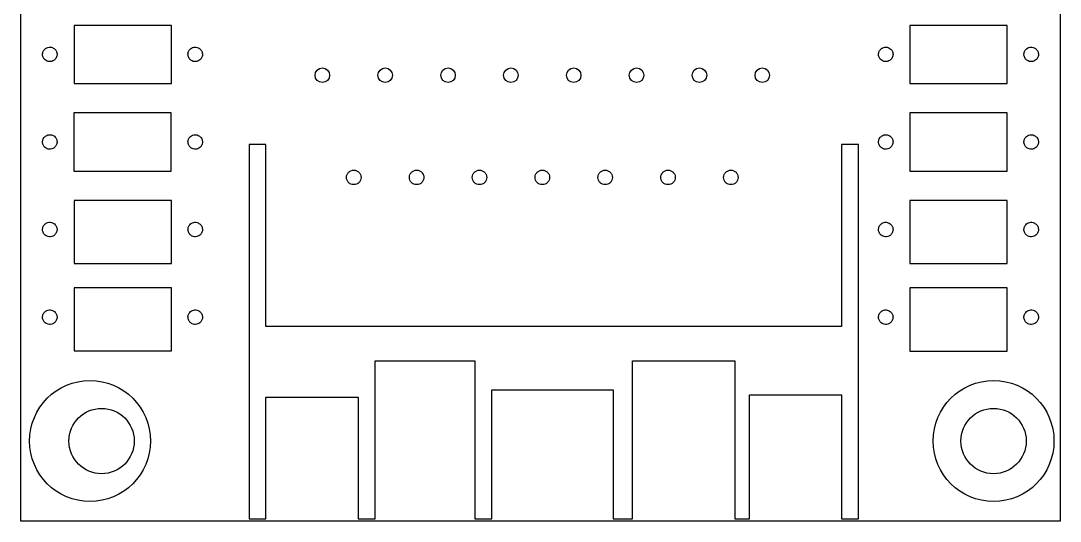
# Model space of a CAD drawing. Header units: millimetres. Extents: x -165 to 165, y -165 to 165.
# Drawn here: x 15.16 to 58.16, y 61.69 to 82.37 of the extents above; entities that cross this region are included whole.
import ezdxf

# ---------------------------------------------------------------- set-up
doc = ezdxf.new("R2010")
doc.units = ezdxf.units.MM
doc.layers.get('0').update_dxf_attribs({"linetype": 'CONTINUOUS'})

msp = doc.modelspace()

# ---------------------------------------------------------------- linework, layer by layer
for points in [[(15.161, 104.686), (58.161, 104.686), (58.161, 61.686), (15.161, 61.686)], [(21.395, 82.18), (17.37, 82.18), (17.37, 79.779), (21.395, 79.779)], [(55.961, 82.18), (51.945, 82.18), (51.945, 79.78), (55.961, 79.78)], [(21.386, 78.568), (17.361, 78.568), (17.361, 76.156), (21.386, 76.156)], [(55.961, 78.568), (51.945, 78.568), (51.945, 76.153), (55.961, 76.153)], [(25.296, 69.737), (25.296, 77.248), (24.605, 77.248), (24.605, 61.789), (25.296, 61.789), (25.296, 66.807), (29.124, 66.807), (29.124, 61.789), (29.823, 61.789), (29.823, 68.316), (33.939, 68.316), (33.939, 61.789), (34.652, 61.789), (34.652, 67.115), (39.673, 67.115), (39.673, 61.789), (40.466, 61.789), (40.466, 68.316), (44.699, 68.316), (44.699, 61.789), (45.304, 61.789), (45.304, 66.911), (49.117, 66.911), (49.117, 61.789), (49.811, 61.789), (49.811, 77.248), (49.117, 77.248), (49.117, 69.737)], [(21.395, 74.942), (17.37, 74.942), (17.37, 72.341), (21.395, 72.341)], [(55.961, 74.942), (51.945, 74.942), (51.945, 72.341), (55.961, 72.341)], [(21.395, 71.331), (17.37, 71.331), (17.37, 68.72), (21.395, 68.72)], [(55.961, 71.33), (51.945, 71.33), (51.945, 68.718), (55.961, 68.718)]]:
    msp.add_lwpolyline(points, close=True)
for centre, radius in [((27.636, 80.117), 0.3), ((30.236, 80.117), 0.3), ((32.836, 80.117), 0.3), ((35.436, 80.117), 0.3), ((38.036, 80.117), 0.3), ((40.636, 80.117), 0.3), ((43.236, 80.117), 0.3), ((45.836, 80.117), 0.3), ((18.025, 65), 2.5), ((55.404, 65), 2.5), ((18.504, 65), 1.35), ((55.404, 65), 1.35)]:
    msp.add_circle(centre, radius)
for points, knots in [([(16.298, 80.686), (16.232, 80.701), (16.178, 80.733), (16.134, 80.783), (16.105, 80.817), (16.085, 80.855), (16.073, 80.897), (16.066, 80.921), (16.062, 80.945), (16.061, 80.969), (16.061, 80.994), (16.063, 81.019), (16.068, 81.043), (16.073, 81.067), (16.081, 81.091), (16.093, 81.113), (16.104, 81.135), (16.117, 81.155), (16.132, 81.173), (16.161, 81.208), (16.196, 81.234), (16.236, 81.252), (16.297, 81.28), (16.36, 81.287), (16.425, 81.273)], [0, 0, 0, 0, 0.125, 0.125, 0.125, 0.1875, 0.1875, 0.1875, 0.21875, 0.21875, 0.21875, 0.25, 0.25, 0.25, 0.28125, 0.28125, 0.28125, 0.3125, 0.3125, 0.3125, 0.375, 0.375, 0.375, 0.5, 0.5, 0.5, 0.5]), ([(16.425, 81.273), (16.453, 81.266), (16.48, 81.257), (16.505, 81.243), (16.536, 81.226), (16.564, 81.203), (16.588, 81.176), (16.617, 81.142), (16.638, 81.104), (16.65, 81.062), (16.656, 81.038), (16.66, 81.014), (16.661, 80.99), (16.662, 80.964), (16.66, 80.94), (16.654, 80.916), (16.649, 80.892), (16.641, 80.868), (16.63, 80.846), (16.618, 80.824), (16.605, 80.803), (16.59, 80.786), (16.561, 80.751), (16.526, 80.725), (16.486, 80.707), (16.425, 80.679), (16.363, 80.672), (16.298, 80.686)], [0, 0, 0, 0, 0.0625, 0.0625, 0.0625, 0.125, 0.125, 0.125, 0.1875, 0.1875, 0.1875, 0.21875, 0.21875, 0.21875, 0.25, 0.25, 0.25, 0.28125, 0.28125, 0.28125, 0.3125, 0.3125, 0.3125, 0.375, 0.375, 0.375, 0.5, 0.5, 0.5, 0.5]), ([(22.441, 80.686), (22.375, 80.672), (22.312, 80.679), (22.252, 80.707), (22.211, 80.726), (22.177, 80.752), (22.148, 80.786), (22.133, 80.804), (22.12, 80.824), (22.109, 80.846), (22.097, 80.869), (22.089, 80.892), (22.084, 80.916), (22.079, 80.941), (22.077, 80.965), (22.078, 80.99), (22.079, 81.015), (22.082, 81.039), (22.089, 81.062), (22.101, 81.105), (22.122, 81.143), (22.151, 81.176), (22.195, 81.226), (22.249, 81.259), (22.314, 81.273)], [0.5, 0.5, 0.5, 0.5, 0.625, 0.625, 0.625, 0.6875, 0.6875, 0.6875, 0.71875, 0.71875, 0.71875, 0.75, 0.75, 0.75, 0.78125, 0.78125, 0.78125, 0.8125, 0.8125, 0.8125, 0.875, 0.875, 0.875, 1, 1, 1, 1]), ([(22.314, 81.273), (22.343, 81.279), (22.371, 81.281), (22.399, 81.279), (22.435, 81.276), (22.47, 81.267), (22.503, 81.252), (22.543, 81.233), (22.578, 81.207), (22.606, 81.173), (22.622, 81.155), (22.635, 81.135), (22.646, 81.113), (22.657, 81.09), (22.665, 81.067), (22.671, 81.043), (22.676, 81.018), (22.678, 80.994), (22.677, 80.969), (22.676, 80.944), (22.672, 80.92), (22.666, 80.897), (22.654, 80.854), (22.633, 80.816), (22.604, 80.783), (22.56, 80.732), (22.506, 80.7), (22.441, 80.686)], [0, 0, 0, 0, 0.0625, 0.0625, 0.0625, 0.125, 0.125, 0.125, 0.1875, 0.1875, 0.1875, 0.21875, 0.21875, 0.21875, 0.25, 0.25, 0.25, 0.28125, 0.28125, 0.28125, 0.3125, 0.3125, 0.3125, 0.375, 0.375, 0.375, 0.5, 0.5, 0.5, 0.5]), ([(50.881, 80.686), (50.816, 80.701), (50.762, 80.733), (50.718, 80.783), (50.689, 80.817), (50.668, 80.855), (50.656, 80.897), (50.65, 80.921), (50.646, 80.945), (50.645, 80.969), (50.644, 80.994), (50.647, 81.019), (50.652, 81.043), (50.657, 81.067), (50.665, 81.091), (50.676, 81.113), (50.688, 81.135), (50.701, 81.155), (50.716, 81.173), (50.745, 81.208), (50.78, 81.234), (50.82, 81.252), (50.88, 81.28), (50.943, 81.287), (51.008, 81.273)], [0, 0, 0, 0, 0.125, 0.125, 0.125, 0.1875, 0.1875, 0.1875, 0.21875, 0.21875, 0.21875, 0.25, 0.25, 0.25, 0.28125, 0.28125, 0.28125, 0.3125, 0.3125, 0.3125, 0.375, 0.375, 0.375, 0.5, 0.5, 0.5, 0.5]), ([(51.008, 81.273), (51.037, 81.266), (51.064, 81.257), (51.089, 81.243), (51.12, 81.226), (51.148, 81.203), (51.172, 81.176), (51.201, 81.142), (51.221, 81.104), (51.233, 81.062), (51.24, 81.038), (51.244, 81.014), (51.245, 80.99), (51.245, 80.964), (51.243, 80.94), (51.238, 80.916), (51.233, 80.892), (51.225, 80.868), (51.213, 80.846), (51.202, 80.824), (51.189, 80.803), (51.174, 80.786), (51.145, 80.751), (51.11, 80.725), (51.07, 80.707), (51.009, 80.679), (50.946, 80.672), (50.881, 80.686)], [0, 0, 0, 0, 0.0625, 0.0625, 0.0625, 0.125, 0.125, 0.125, 0.1875, 0.1875, 0.1875, 0.21875, 0.21875, 0.21875, 0.25, 0.25, 0.25, 0.28125, 0.28125, 0.28125, 0.3125, 0.3125, 0.3125, 0.375, 0.375, 0.375, 0.5, 0.5, 0.5, 0.5]), ([(57.025, 80.686), (56.959, 80.672), (56.896, 80.679), (56.836, 80.707), (56.795, 80.726), (56.761, 80.752), (56.732, 80.786), (56.717, 80.804), (56.703, 80.824), (56.693, 80.846), (56.681, 80.869), (56.673, 80.892), (56.668, 80.916), (56.663, 80.941), (56.661, 80.965), (56.661, 80.99), (56.662, 81.015), (56.666, 81.039), (56.673, 81.062), (56.685, 81.105), (56.706, 81.143), (56.734, 81.176), (56.778, 81.226), (56.833, 81.259), (56.898, 81.273)], [0.5, 0.5, 0.5, 0.5, 0.625, 0.625, 0.625, 0.6875, 0.6875, 0.6875, 0.71875, 0.71875, 0.71875, 0.75, 0.75, 0.75, 0.78125, 0.78125, 0.78125, 0.8125, 0.8125, 0.8125, 0.875, 0.875, 0.875, 1, 1, 1, 1]), ([(56.898, 81.273), (56.926, 81.279), (56.955, 81.281), (56.983, 81.279), (57.019, 81.276), (57.053, 81.267), (57.086, 81.252), (57.127, 81.233), (57.162, 81.207), (57.19, 81.173), (57.206, 81.155), (57.219, 81.135), (57.23, 81.113), (57.241, 81.09), (57.249, 81.067), (57.254, 81.043), (57.26, 81.018), (57.262, 80.994), (57.261, 80.969), (57.26, 80.944), (57.256, 80.92), (57.25, 80.897), (57.237, 80.854), (57.217, 80.816), (57.188, 80.783), (57.144, 80.732), (57.089, 80.7), (57.025, 80.686)], [0, 0, 0, 0, 0.0625, 0.0625, 0.0625, 0.125, 0.125, 0.125, 0.1875, 0.1875, 0.1875, 0.21875, 0.21875, 0.21875, 0.25, 0.25, 0.25, 0.28125, 0.28125, 0.28125, 0.3125, 0.3125, 0.3125, 0.375, 0.375, 0.375, 0.5, 0.5, 0.5, 0.5]), ([(16.298, 77.066), (16.232, 77.081), (16.178, 77.113), (16.134, 77.163), (16.105, 77.197), (16.085, 77.235), (16.073, 77.277), (16.066, 77.301), (16.062, 77.325), (16.061, 77.349), (16.061, 77.374), (16.063, 77.399), (16.068, 77.423), (16.073, 77.447), (16.081, 77.471), (16.093, 77.493), (16.104, 77.515), (16.117, 77.535), (16.132, 77.553), (16.161, 77.588), (16.196, 77.614), (16.236, 77.632), (16.297, 77.66), (16.36, 77.667), (16.425, 77.653)], [0, 0, 0, 0, 0.125, 0.125, 0.125, 0.1875, 0.1875, 0.1875, 0.21875, 0.21875, 0.21875, 0.25, 0.25, 0.25, 0.28125, 0.28125, 0.28125, 0.3125, 0.3125, 0.3125, 0.375, 0.375, 0.375, 0.5, 0.5, 0.5, 0.5]), ([(16.425, 77.653), (16.453, 77.646), (16.48, 77.637), (16.505, 77.623), (16.536, 77.606), (16.564, 77.583), (16.588, 77.556), (16.617, 77.522), (16.638, 77.484), (16.65, 77.442), (16.656, 77.418), (16.66, 77.394), (16.661, 77.37), (16.662, 77.344), (16.66, 77.32), (16.654, 77.296), (16.649, 77.272), (16.641, 77.248), (16.63, 77.226), (16.618, 77.204), (16.605, 77.183), (16.59, 77.166), (16.561, 77.131), (16.526, 77.105), (16.486, 77.087), (16.425, 77.059), (16.363, 77.052), (16.298, 77.066)], [0, 0, 0, 0, 0.0625, 0.0625, 0.0625, 0.125, 0.125, 0.125, 0.1875, 0.1875, 0.1875, 0.21875, 0.21875, 0.21875, 0.25, 0.25, 0.25, 0.28125, 0.28125, 0.28125, 0.3125, 0.3125, 0.3125, 0.375, 0.375, 0.375, 0.5, 0.5, 0.5, 0.5]), ([(22.441, 77.066), (22.375, 77.052), (22.312, 77.059), (22.252, 77.087), (22.211, 77.106), (22.177, 77.132), (22.148, 77.166), (22.133, 77.184), (22.12, 77.204), (22.109, 77.226), (22.097, 77.249), (22.089, 77.272), (22.084, 77.296), (22.079, 77.321), (22.077, 77.345), (22.078, 77.37), (22.079, 77.395), (22.082, 77.419), (22.089, 77.442), (22.101, 77.485), (22.122, 77.523), (22.151, 77.556), (22.195, 77.606), (22.249, 77.639), (22.314, 77.653)], [0.5, 0.5, 0.5, 0.5, 0.625, 0.625, 0.625, 0.6875, 0.6875, 0.6875, 0.71875, 0.71875, 0.71875, 0.75, 0.75, 0.75, 0.78125, 0.78125, 0.78125, 0.8125, 0.8125, 0.8125, 0.875, 0.875, 0.875, 1, 1, 1, 1]), ([(22.314, 77.653), (22.343, 77.659), (22.371, 77.661), (22.399, 77.659), (22.435, 77.656), (22.47, 77.647), (22.503, 77.632), (22.543, 77.613), (22.578, 77.587), (22.606, 77.553), (22.622, 77.535), (22.635, 77.515), (22.646, 77.493), (22.657, 77.47), (22.665, 77.447), (22.671, 77.423), (22.676, 77.398), (22.678, 77.374), (22.677, 77.349), (22.676, 77.324), (22.672, 77.3), (22.666, 77.277), (22.654, 77.234), (22.633, 77.196), (22.604, 77.163), (22.56, 77.112), (22.506, 77.08), (22.441, 77.066)], [0, 0, 0, 0, 0.0625, 0.0625, 0.0625, 0.125, 0.125, 0.125, 0.1875, 0.1875, 0.1875, 0.21875, 0.21875, 0.21875, 0.25, 0.25, 0.25, 0.28125, 0.28125, 0.28125, 0.3125, 0.3125, 0.3125, 0.375, 0.375, 0.375, 0.5, 0.5, 0.5, 0.5]), ([(50.881, 77.066), (50.816, 77.081), (50.762, 77.113), (50.718, 77.163), (50.689, 77.197), (50.668, 77.235), (50.656, 77.277), (50.65, 77.301), (50.646, 77.325), (50.645, 77.349), (50.644, 77.374), (50.647, 77.399), (50.652, 77.423), (50.657, 77.447), (50.665, 77.471), (50.676, 77.493), (50.688, 77.515), (50.701, 77.535), (50.716, 77.553), (50.745, 77.588), (50.78, 77.614), (50.82, 77.632), (50.88, 77.66), (50.943, 77.667), (51.008, 77.653)], [0, 0, 0, 0, 0.125, 0.125, 0.125, 0.1875, 0.1875, 0.1875, 0.21875, 0.21875, 0.21875, 0.25, 0.25, 0.25, 0.28125, 0.28125, 0.28125, 0.3125, 0.3125, 0.3125, 0.375, 0.375, 0.375, 0.5, 0.5, 0.5, 0.5]), ([(51.008, 77.653), (51.037, 77.646), (51.064, 77.637), (51.089, 77.623), (51.12, 77.606), (51.148, 77.583), (51.172, 77.556), (51.201, 77.522), (51.221, 77.484), (51.233, 77.442), (51.24, 77.418), (51.244, 77.394), (51.245, 77.37), (51.245, 77.344), (51.243, 77.32), (51.238, 77.296), (51.233, 77.272), (51.225, 77.248), (51.213, 77.226), (51.202, 77.204), (51.189, 77.183), (51.174, 77.166), (51.145, 77.131), (51.11, 77.105), (51.07, 77.087), (51.009, 77.059), (50.946, 77.052), (50.881, 77.066)], [0, 0, 0, 0, 0.0625, 0.0625, 0.0625, 0.125, 0.125, 0.125, 0.1875, 0.1875, 0.1875, 0.21875, 0.21875, 0.21875, 0.25, 0.25, 0.25, 0.28125, 0.28125, 0.28125, 0.3125, 0.3125, 0.3125, 0.375, 0.375, 0.375, 0.5, 0.5, 0.5, 0.5]), ([(57.025, 77.066), (56.959, 77.052), (56.896, 77.059), (56.836, 77.087), (56.795, 77.106), (56.761, 77.132), (56.732, 77.166), (56.717, 77.184), (56.703, 77.204), (56.693, 77.226), (56.681, 77.249), (56.673, 77.272), (56.668, 77.296), (56.663, 77.321), (56.661, 77.345), (56.661, 77.37), (56.662, 77.395), (56.666, 77.419), (56.673, 77.442), (56.685, 77.485), (56.706, 77.523), (56.734, 77.556), (56.778, 77.606), (56.833, 77.639), (56.898, 77.653)], [0.5, 0.5, 0.5, 0.5, 0.625, 0.625, 0.625, 0.6875, 0.6875, 0.6875, 0.71875, 0.71875, 0.71875, 0.75, 0.75, 0.75, 0.78125, 0.78125, 0.78125, 0.8125, 0.8125, 0.8125, 0.875, 0.875, 0.875, 1, 1, 1, 1]), ([(56.898, 77.653), (56.926, 77.659), (56.955, 77.661), (56.983, 77.659), (57.019, 77.656), (57.053, 77.647), (57.086, 77.632), (57.127, 77.613), (57.162, 77.587), (57.19, 77.553), (57.206, 77.535), (57.219, 77.515), (57.23, 77.493), (57.241, 77.47), (57.249, 77.447), (57.254, 77.423), (57.26, 77.398), (57.262, 77.374), (57.261, 77.349), (57.26, 77.324), (57.256, 77.3), (57.25, 77.277), (57.237, 77.234), (57.217, 77.196), (57.188, 77.163), (57.144, 77.112), (57.089, 77.08), (57.025, 77.066)], [0, 0, 0, 0, 0.0625, 0.0625, 0.0625, 0.125, 0.125, 0.125, 0.1875, 0.1875, 0.1875, 0.21875, 0.21875, 0.21875, 0.25, 0.25, 0.25, 0.28125, 0.28125, 0.28125, 0.3125, 0.3125, 0.3125, 0.375, 0.375, 0.375, 0.5, 0.5, 0.5, 0.5]), ([(28.936, 75.595), (28.895, 75.595), (28.857, 75.603), (28.82, 75.618), (28.784, 75.634), (28.752, 75.655), (28.724, 75.683), (28.696, 75.711), (28.675, 75.742), (28.66, 75.778), (28.644, 75.816), (28.636, 75.854), (28.636, 75.895), (28.637, 75.936), (28.644, 75.975), (28.66, 76.011), (28.675, 76.048), (28.697, 76.079), (28.724, 76.107), (28.752, 76.135), (28.784, 76.156), (28.82, 76.171), (28.857, 76.187), (28.896, 76.195), (28.936, 76.195)], [0.5, 0.5, 0.5, 0.5, 0.5625, 0.5625, 0.5625, 0.625, 0.625, 0.625, 0.6875, 0.6875, 0.6875, 0.75, 0.75, 0.75, 0.8125, 0.8125, 0.8125, 0.875, 0.875, 0.875, 0.9375, 0.9375, 0.9375, 1, 1, 1, 1]), ([(28.936, 76.195), (28.977, 76.195), (29.016, 76.187), (29.053, 76.171), (29.089, 76.156), (29.121, 76.134), (29.149, 76.107), (29.176, 76.079), (29.198, 76.047), (29.213, 76.011), (29.229, 75.974), (29.237, 75.935), (29.236, 75.895), (29.236, 75.854), (29.229, 75.815), (29.213, 75.778), (29.197, 75.742), (29.176, 75.71), (29.149, 75.683), (29.121, 75.655), (29.089, 75.633), (29.053, 75.618), (29.016, 75.603), (28.977, 75.595), (28.936, 75.595)], [0, 0, 0, 0, 0.0625, 0.0625, 0.0625, 0.125, 0.125, 0.125, 0.1875, 0.1875, 0.1875, 0.25, 0.25, 0.25, 0.3125, 0.3125, 0.3125, 0.375, 0.375, 0.375, 0.4375, 0.4375, 0.4375, 0.5, 0.5, 0.5, 0.5]), ([(31.536, 75.595), (31.495, 75.595), (31.457, 75.603), (31.42, 75.618), (31.384, 75.634), (31.352, 75.655), (31.324, 75.683), (31.296, 75.711), (31.275, 75.742), (31.26, 75.778), (31.244, 75.816), (31.236, 75.854), (31.236, 75.895), (31.237, 75.936), (31.244, 75.975), (31.26, 76.011), (31.275, 76.048), (31.297, 76.079), (31.324, 76.107), (31.352, 76.135), (31.384, 76.156), (31.42, 76.171), (31.457, 76.187), (31.496, 76.195), (31.536, 76.195)], [0.5, 0.5, 0.5, 0.5, 0.5625, 0.5625, 0.5625, 0.625, 0.625, 0.625, 0.6875, 0.6875, 0.6875, 0.75, 0.75, 0.75, 0.8125, 0.8125, 0.8125, 0.875, 0.875, 0.875, 0.9375, 0.9375, 0.9375, 1, 1, 1, 1]), ([(31.536, 76.195), (31.577, 76.195), (31.616, 76.187), (31.653, 76.171), (31.689, 76.156), (31.721, 76.134), (31.749, 76.107), (31.776, 76.079), (31.798, 76.047), (31.813, 76.011), (31.829, 75.974), (31.837, 75.935), (31.836, 75.895), (31.836, 75.854), (31.829, 75.815), (31.813, 75.778), (31.797, 75.742), (31.776, 75.71), (31.749, 75.683), (31.721, 75.655), (31.689, 75.633), (31.653, 75.618), (31.616, 75.603), (31.577, 75.595), (31.536, 75.595)], [0, 0, 0, 0, 0.0625, 0.0625, 0.0625, 0.125, 0.125, 0.125, 0.1875, 0.1875, 0.1875, 0.25, 0.25, 0.25, 0.3125, 0.3125, 0.3125, 0.375, 0.375, 0.375, 0.4375, 0.4375, 0.4375, 0.5, 0.5, 0.5, 0.5]), ([(34.136, 75.595), (34.095, 75.595), (34.057, 75.603), (34.02, 75.618), (33.984, 75.634), (33.952, 75.655), (33.924, 75.683), (33.896, 75.711), (33.875, 75.742), (33.86, 75.778), (33.844, 75.816), (33.836, 75.854), (33.836, 75.895), (33.837, 75.936), (33.844, 75.975), (33.86, 76.011), (33.875, 76.048), (33.897, 76.079), (33.924, 76.107), (33.952, 76.135), (33.984, 76.156), (34.02, 76.171), (34.057, 76.187), (34.096, 76.195), (34.136, 76.195)], [0.5, 0.5, 0.5, 0.5, 0.5625, 0.5625, 0.5625, 0.625, 0.625, 0.625, 0.6875, 0.6875, 0.6875, 0.75, 0.75, 0.75, 0.8125, 0.8125, 0.8125, 0.875, 0.875, 0.875, 0.9375, 0.9375, 0.9375, 1, 1, 1, 1]), ([(34.136, 76.195), (34.177, 76.195), (34.216, 76.187), (34.253, 76.171), (34.289, 76.156), (34.321, 76.134), (34.349, 76.107), (34.376, 76.079), (34.398, 76.047), (34.413, 76.011), (34.429, 75.974), (34.437, 75.935), (34.436, 75.895), (34.436, 75.854), (34.429, 75.815), (34.413, 75.778), (34.397, 75.742), (34.376, 75.71), (34.349, 75.683), (34.321, 75.655), (34.289, 75.633), (34.253, 75.618), (34.216, 75.603), (34.177, 75.595), (34.136, 75.595)], [0, 0, 0, 0, 0.0625, 0.0625, 0.0625, 0.125, 0.125, 0.125, 0.1875, 0.1875, 0.1875, 0.25, 0.25, 0.25, 0.3125, 0.3125, 0.3125, 0.375, 0.375, 0.375, 0.4375, 0.4375, 0.4375, 0.5, 0.5, 0.5, 0.5]), ([(36.736, 75.595), (36.695, 75.595), (36.657, 75.603), (36.62, 75.618), (36.584, 75.634), (36.552, 75.655), (36.524, 75.683), (36.496, 75.711), (36.475, 75.742), (36.46, 75.778), (36.444, 75.816), (36.436, 75.854), (36.436, 75.895), (36.437, 75.936), (36.444, 75.975), (36.46, 76.011), (36.475, 76.048), (36.497, 76.079), (36.524, 76.107), (36.552, 76.135), (36.584, 76.156), (36.62, 76.171), (36.657, 76.187), (36.696, 76.195), (36.736, 76.195)], [0.5, 0.5, 0.5, 0.5, 0.5625, 0.5625, 0.5625, 0.625, 0.625, 0.625, 0.6875, 0.6875, 0.6875, 0.75, 0.75, 0.75, 0.8125, 0.8125, 0.8125, 0.875, 0.875, 0.875, 0.9375, 0.9375, 0.9375, 1, 1, 1, 1]), ([(36.736, 76.195), (36.777, 76.195), (36.816, 76.187), (36.853, 76.171), (36.889, 76.156), (36.921, 76.134), (36.949, 76.107), (36.976, 76.079), (36.998, 76.047), (37.013, 76.011), (37.029, 75.974), (37.037, 75.935), (37.036, 75.895), (37.036, 75.854), (37.029, 75.815), (37.013, 75.778), (36.997, 75.742), (36.976, 75.71), (36.949, 75.683), (36.921, 75.655), (36.889, 75.633), (36.853, 75.618), (36.816, 75.603), (36.777, 75.595), (36.736, 75.595)], [0, 0, 0, 0, 0.0625, 0.0625, 0.0625, 0.125, 0.125, 0.125, 0.1875, 0.1875, 0.1875, 0.25, 0.25, 0.25, 0.3125, 0.3125, 0.3125, 0.375, 0.375, 0.375, 0.4375, 0.4375, 0.4375, 0.5, 0.5, 0.5, 0.5]), ([(39.336, 75.595), (39.295, 75.595), (39.257, 75.603), (39.22, 75.618), (39.184, 75.634), (39.152, 75.655), (39.124, 75.683), (39.096, 75.711), (39.075, 75.742), (39.06, 75.778), (39.044, 75.816), (39.036, 75.854), (39.036, 75.895), (39.037, 75.936), (39.044, 75.975), (39.06, 76.011), (39.075, 76.048), (39.097, 76.079), (39.124, 76.107), (39.152, 76.135), (39.184, 76.156), (39.22, 76.171), (39.257, 76.187), (39.296, 76.195), (39.336, 76.195)], [0.5, 0.5, 0.5, 0.5, 0.5625, 0.5625, 0.5625, 0.625, 0.625, 0.625, 0.6875, 0.6875, 0.6875, 0.75, 0.75, 0.75, 0.8125, 0.8125, 0.8125, 0.875, 0.875, 0.875, 0.9375, 0.9375, 0.9375, 1, 1, 1, 1]), ([(39.336, 76.195), (39.377, 76.195), (39.416, 76.187), (39.453, 76.171), (39.489, 76.156), (39.521, 76.134), (39.549, 76.107), (39.576, 76.079), (39.598, 76.047), (39.613, 76.011), (39.629, 75.974), (39.637, 75.935), (39.636, 75.895), (39.636, 75.854), (39.629, 75.815), (39.613, 75.778), (39.597, 75.742), (39.576, 75.71), (39.549, 75.683), (39.521, 75.655), (39.489, 75.633), (39.453, 75.618), (39.416, 75.603), (39.377, 75.595), (39.336, 75.595)], [0, 0, 0, 0, 0.0625, 0.0625, 0.0625, 0.125, 0.125, 0.125, 0.1875, 0.1875, 0.1875, 0.25, 0.25, 0.25, 0.3125, 0.3125, 0.3125, 0.375, 0.375, 0.375, 0.4375, 0.4375, 0.4375, 0.5, 0.5, 0.5, 0.5]), ([(41.936, 75.595), (41.895, 75.595), (41.857, 75.603), (41.82, 75.618), (41.784, 75.634), (41.752, 75.655), (41.724, 75.683), (41.696, 75.711), (41.675, 75.742), (41.66, 75.778), (41.644, 75.816), (41.636, 75.854), (41.636, 75.895), (41.637, 75.936), (41.644, 75.975), (41.66, 76.011), (41.675, 76.048), (41.697, 76.079), (41.724, 76.107), (41.752, 76.135), (41.784, 76.156), (41.82, 76.171), (41.857, 76.187), (41.896, 76.195), (41.936, 76.195)], [0.5, 0.5, 0.5, 0.5, 0.5625, 0.5625, 0.5625, 0.625, 0.625, 0.625, 0.6875, 0.6875, 0.6875, 0.75, 0.75, 0.75, 0.8125, 0.8125, 0.8125, 0.875, 0.875, 0.875, 0.9375, 0.9375, 0.9375, 1, 1, 1, 1]), ([(41.936, 76.195), (41.977, 76.195), (42.016, 76.187), (42.053, 76.171), (42.089, 76.156), (42.121, 76.134), (42.149, 76.107), (42.176, 76.079), (42.198, 76.047), (42.213, 76.011), (42.229, 75.974), (42.237, 75.935), (42.236, 75.895), (42.236, 75.854), (42.229, 75.815), (42.213, 75.778), (42.197, 75.742), (42.176, 75.71), (42.149, 75.683), (42.121, 75.655), (42.089, 75.633), (42.053, 75.618), (42.016, 75.603), (41.977, 75.595), (41.936, 75.595)], [0, 0, 0, 0, 0.0625, 0.0625, 0.0625, 0.125, 0.125, 0.125, 0.1875, 0.1875, 0.1875, 0.25, 0.25, 0.25, 0.3125, 0.3125, 0.3125, 0.375, 0.375, 0.375, 0.4375, 0.4375, 0.4375, 0.5, 0.5, 0.5, 0.5]), ([(44.536, 75.595), (44.495, 75.595), (44.457, 75.603), (44.42, 75.618), (44.384, 75.634), (44.352, 75.655), (44.324, 75.683), (44.296, 75.711), (44.275, 75.742), (44.26, 75.778), (44.244, 75.816), (44.236, 75.854), (44.236, 75.895), (44.237, 75.936), (44.244, 75.975), (44.26, 76.011), (44.275, 76.048), (44.297, 76.079), (44.324, 76.107), (44.352, 76.135), (44.384, 76.156), (44.42, 76.171), (44.457, 76.187), (44.496, 76.195), (44.536, 76.195)], [0.5, 0.5, 0.5, 0.5, 0.5625, 0.5625, 0.5625, 0.625, 0.625, 0.625, 0.6875, 0.6875, 0.6875, 0.75, 0.75, 0.75, 0.8125, 0.8125, 0.8125, 0.875, 0.875, 0.875, 0.9375, 0.9375, 0.9375, 1, 1, 1, 1]), ([(44.536, 76.195), (44.577, 76.195), (44.616, 76.187), (44.653, 76.171), (44.689, 76.156), (44.721, 76.134), (44.749, 76.107), (44.776, 76.079), (44.798, 76.047), (44.813, 76.011), (44.829, 75.974), (44.837, 75.935), (44.836, 75.895), (44.836, 75.854), (44.829, 75.815), (44.813, 75.778), (44.797, 75.742), (44.776, 75.71), (44.749, 75.683), (44.721, 75.655), (44.689, 75.633), (44.653, 75.618), (44.616, 75.603), (44.577, 75.595), (44.536, 75.595)], [0, 0, 0, 0, 0.0625, 0.0625, 0.0625, 0.125, 0.125, 0.125, 0.1875, 0.1875, 0.1875, 0.25, 0.25, 0.25, 0.3125, 0.3125, 0.3125, 0.375, 0.375, 0.375, 0.4375, 0.4375, 0.4375, 0.5, 0.5, 0.5, 0.5]), ([(16.298, 73.446), (16.232, 73.461), (16.178, 73.493), (16.134, 73.543), (16.105, 73.577), (16.085, 73.615), (16.073, 73.657), (16.066, 73.681), (16.062, 73.705), (16.061, 73.729), (16.061, 73.754), (16.063, 73.779), (16.068, 73.803), (16.073, 73.827), (16.081, 73.851), (16.093, 73.873), (16.104, 73.895), (16.117, 73.915), (16.132, 73.933), (16.161, 73.968), (16.196, 73.994), (16.236, 74.012), (16.297, 74.04), (16.36, 74.047), (16.425, 74.033)], [0, 0, 0, 0, 0.125, 0.125, 0.125, 0.1875, 0.1875, 0.1875, 0.21875, 0.21875, 0.21875, 0.25, 0.25, 0.25, 0.28125, 0.28125, 0.28125, 0.3125, 0.3125, 0.3125, 0.375, 0.375, 0.375, 0.5, 0.5, 0.5, 0.5]), ([(16.425, 74.033), (16.453, 74.026), (16.48, 74.017), (16.505, 74.003), (16.536, 73.986), (16.564, 73.963), (16.588, 73.936), (16.617, 73.902), (16.638, 73.864), (16.65, 73.822), (16.656, 73.798), (16.66, 73.774), (16.661, 73.75), (16.662, 73.724), (16.66, 73.7), (16.654, 73.676), (16.649, 73.652), (16.641, 73.628), (16.63, 73.606), (16.618, 73.584), (16.605, 73.563), (16.59, 73.546), (16.561, 73.511), (16.526, 73.485), (16.486, 73.467), (16.425, 73.439), (16.363, 73.432), (16.298, 73.446)], [0, 0, 0, 0, 0.0625, 0.0625, 0.0625, 0.125, 0.125, 0.125, 0.1875, 0.1875, 0.1875, 0.21875, 0.21875, 0.21875, 0.25, 0.25, 0.25, 0.28125, 0.28125, 0.28125, 0.3125, 0.3125, 0.3125, 0.375, 0.375, 0.375, 0.5, 0.5, 0.5, 0.5]), ([(22.441, 73.446), (22.375, 73.432), (22.312, 73.439), (22.252, 73.467), (22.211, 73.486), (22.177, 73.512), (22.148, 73.546), (22.133, 73.564), (22.12, 73.584), (22.109, 73.606), (22.097, 73.629), (22.089, 73.652), (22.084, 73.676), (22.079, 73.701), (22.077, 73.725), (22.078, 73.75), (22.079, 73.775), (22.082, 73.799), (22.089, 73.822), (22.101, 73.865), (22.122, 73.903), (22.151, 73.936), (22.195, 73.986), (22.249, 74.019), (22.314, 74.033)], [0.5, 0.5, 0.5, 0.5, 0.625, 0.625, 0.625, 0.6875, 0.6875, 0.6875, 0.71875, 0.71875, 0.71875, 0.75, 0.75, 0.75, 0.78125, 0.78125, 0.78125, 0.8125, 0.8125, 0.8125, 0.875, 0.875, 0.875, 1, 1, 1, 1]), ([(22.314, 74.033), (22.343, 74.039), (22.371, 74.041), (22.399, 74.039), (22.435, 74.036), (22.47, 74.027), (22.503, 74.012), (22.543, 73.993), (22.578, 73.967), (22.606, 73.933), (22.622, 73.915), (22.635, 73.895), (22.646, 73.873), (22.657, 73.85), (22.665, 73.827), (22.671, 73.803), (22.676, 73.778), (22.678, 73.754), (22.677, 73.729), (22.676, 73.704), (22.672, 73.68), (22.666, 73.657), (22.654, 73.614), (22.633, 73.576), (22.604, 73.543), (22.56, 73.492), (22.506, 73.46), (22.441, 73.446)], [0, 0, 0, 0, 0.0625, 0.0625, 0.0625, 0.125, 0.125, 0.125, 0.1875, 0.1875, 0.1875, 0.21875, 0.21875, 0.21875, 0.25, 0.25, 0.25, 0.28125, 0.28125, 0.28125, 0.3125, 0.3125, 0.3125, 0.375, 0.375, 0.375, 0.5, 0.5, 0.5, 0.5]), ([(50.881, 73.446), (50.816, 73.461), (50.762, 73.493), (50.718, 73.543), (50.689, 73.577), (50.668, 73.615), (50.656, 73.657), (50.65, 73.681), (50.646, 73.705), (50.645, 73.729), (50.644, 73.754), (50.647, 73.779), (50.652, 73.803), (50.657, 73.827), (50.665, 73.851), (50.676, 73.873), (50.688, 73.895), (50.701, 73.915), (50.716, 73.933), (50.745, 73.968), (50.78, 73.994), (50.82, 74.012), (50.88, 74.04), (50.943, 74.047), (51.008, 74.033)], [0, 0, 0, 0, 0.125, 0.125, 0.125, 0.1875, 0.1875, 0.1875, 0.21875, 0.21875, 0.21875, 0.25, 0.25, 0.25, 0.28125, 0.28125, 0.28125, 0.3125, 0.3125, 0.3125, 0.375, 0.375, 0.375, 0.5, 0.5, 0.5, 0.5]), ([(51.008, 74.033), (51.037, 74.026), (51.064, 74.017), (51.089, 74.003), (51.12, 73.986), (51.148, 73.963), (51.172, 73.936), (51.201, 73.902), (51.221, 73.864), (51.233, 73.822), (51.24, 73.798), (51.244, 73.774), (51.245, 73.75), (51.245, 73.724), (51.243, 73.7), (51.238, 73.676), (51.233, 73.652), (51.225, 73.628), (51.213, 73.606), (51.202, 73.584), (51.189, 73.563), (51.174, 73.546), (51.145, 73.511), (51.11, 73.485), (51.07, 73.467), (51.009, 73.439), (50.946, 73.432), (50.881, 73.446)], [0, 0, 0, 0, 0.0625, 0.0625, 0.0625, 0.125, 0.125, 0.125, 0.1875, 0.1875, 0.1875, 0.21875, 0.21875, 0.21875, 0.25, 0.25, 0.25, 0.28125, 0.28125, 0.28125, 0.3125, 0.3125, 0.3125, 0.375, 0.375, 0.375, 0.5, 0.5, 0.5, 0.5]), ([(57.025, 73.446), (56.959, 73.432), (56.896, 73.439), (56.836, 73.467), (56.795, 73.486), (56.761, 73.512), (56.732, 73.546), (56.717, 73.564), (56.703, 73.584), (56.693, 73.606), (56.681, 73.629), (56.673, 73.652), (56.668, 73.676), (56.663, 73.701), (56.661, 73.725), (56.661, 73.75), (56.662, 73.775), (56.666, 73.799), (56.673, 73.822), (56.685, 73.865), (56.706, 73.903), (56.734, 73.936), (56.778, 73.986), (56.833, 74.019), (56.898, 74.033)], [0.5, 0.5, 0.5, 0.5, 0.625, 0.625, 0.625, 0.6875, 0.6875, 0.6875, 0.71875, 0.71875, 0.71875, 0.75, 0.75, 0.75, 0.78125, 0.78125, 0.78125, 0.8125, 0.8125, 0.8125, 0.875, 0.875, 0.875, 1, 1, 1, 1]), ([(56.898, 74.033), (56.926, 74.039), (56.955, 74.041), (56.983, 74.039), (57.019, 74.036), (57.053, 74.027), (57.086, 74.012), (57.127, 73.993), (57.162, 73.967), (57.19, 73.933), (57.206, 73.915), (57.219, 73.895), (57.23, 73.873), (57.241, 73.85), (57.249, 73.827), (57.254, 73.803), (57.26, 73.778), (57.262, 73.754), (57.261, 73.729), (57.26, 73.704), (57.256, 73.68), (57.25, 73.657), (57.237, 73.614), (57.217, 73.576), (57.188, 73.543), (57.144, 73.492), (57.089, 73.46), (57.025, 73.446)], [0, 0, 0, 0, 0.0625, 0.0625, 0.0625, 0.125, 0.125, 0.125, 0.1875, 0.1875, 0.1875, 0.21875, 0.21875, 0.21875, 0.25, 0.25, 0.25, 0.28125, 0.28125, 0.28125, 0.3125, 0.3125, 0.3125, 0.375, 0.375, 0.375, 0.5, 0.5, 0.5, 0.5]), ([(16.298, 69.826), (16.232, 69.841), (16.178, 69.873), (16.134, 69.923), (16.105, 69.957), (16.085, 69.995), (16.073, 70.037), (16.066, 70.061), (16.062, 70.085), (16.061, 70.109), (16.061, 70.134), (16.063, 70.159), (16.068, 70.183), (16.073, 70.207), (16.081, 70.231), (16.093, 70.253), (16.104, 70.275), (16.117, 70.295), (16.132, 70.313), (16.161, 70.348), (16.196, 70.374), (16.236, 70.392), (16.297, 70.42), (16.36, 70.427), (16.425, 70.413)], [0, 0, 0, 0, 0.125, 0.125, 0.125, 0.1875, 0.1875, 0.1875, 0.21875, 0.21875, 0.21875, 0.25, 0.25, 0.25, 0.28125, 0.28125, 0.28125, 0.3125, 0.3125, 0.3125, 0.375, 0.375, 0.375, 0.5, 0.5, 0.5, 0.5]), ([(16.425, 70.413), (16.453, 70.406), (16.48, 70.397), (16.505, 70.383), (16.536, 70.366), (16.564, 70.343), (16.588, 70.316), (16.617, 70.282), (16.638, 70.244), (16.65, 70.202), (16.656, 70.178), (16.66, 70.154), (16.661, 70.13), (16.662, 70.104), (16.66, 70.08), (16.654, 70.056), (16.649, 70.032), (16.641, 70.008), (16.63, 69.986), (16.618, 69.964), (16.605, 69.943), (16.59, 69.926), (16.561, 69.891), (16.526, 69.865), (16.486, 69.847), (16.425, 69.819), (16.363, 69.812), (16.298, 69.826)], [0, 0, 0, 0, 0.0625, 0.0625, 0.0625, 0.125, 0.125, 0.125, 0.1875, 0.1875, 0.1875, 0.21875, 0.21875, 0.21875, 0.25, 0.25, 0.25, 0.28125, 0.28125, 0.28125, 0.3125, 0.3125, 0.3125, 0.375, 0.375, 0.375, 0.5, 0.5, 0.5, 0.5]), ([(22.441, 69.826), (22.375, 69.812), (22.312, 69.819), (22.252, 69.847), (22.211, 69.866), (22.177, 69.892), (22.148, 69.926), (22.133, 69.944), (22.12, 69.964), (22.109, 69.986), (22.097, 70.009), (22.089, 70.032), (22.084, 70.056), (22.079, 70.081), (22.077, 70.105), (22.078, 70.13), (22.079, 70.155), (22.082, 70.179), (22.089, 70.202), (22.101, 70.245), (22.122, 70.283), (22.151, 70.316), (22.195, 70.366), (22.249, 70.399), (22.314, 70.413)], [0.5, 0.5, 0.5, 0.5, 0.625, 0.625, 0.625, 0.6875, 0.6875, 0.6875, 0.71875, 0.71875, 0.71875, 0.75, 0.75, 0.75, 0.78125, 0.78125, 0.78125, 0.8125, 0.8125, 0.8125, 0.875, 0.875, 0.875, 1, 1, 1, 1]), ([(22.314, 70.413), (22.343, 70.419), (22.371, 70.421), (22.399, 70.419), (22.435, 70.416), (22.47, 70.407), (22.503, 70.392), (22.543, 70.373), (22.578, 70.347), (22.606, 70.313), (22.622, 70.295), (22.635, 70.275), (22.646, 70.253), (22.657, 70.23), (22.665, 70.207), (22.671, 70.183), (22.676, 70.158), (22.678, 70.134), (22.677, 70.109), (22.676, 70.084), (22.672, 70.06), (22.666, 70.037), (22.654, 69.994), (22.633, 69.956), (22.604, 69.923), (22.56, 69.872), (22.506, 69.84), (22.441, 69.826)], [0, 0, 0, 0, 0.0625, 0.0625, 0.0625, 0.125, 0.125, 0.125, 0.1875, 0.1875, 0.1875, 0.21875, 0.21875, 0.21875, 0.25, 0.25, 0.25, 0.28125, 0.28125, 0.28125, 0.3125, 0.3125, 0.3125, 0.375, 0.375, 0.375, 0.5, 0.5, 0.5, 0.5]), ([(50.881, 69.826), (50.816, 69.841), (50.762, 69.873), (50.718, 69.923), (50.689, 69.957), (50.668, 69.995), (50.656, 70.037), (50.65, 70.061), (50.646, 70.085), (50.645, 70.109), (50.644, 70.134), (50.647, 70.159), (50.652, 70.183), (50.657, 70.207), (50.665, 70.231), (50.676, 70.253), (50.688, 70.275), (50.701, 70.295), (50.716, 70.313), (50.745, 70.348), (50.78, 70.374), (50.82, 70.392), (50.88, 70.42), (50.943, 70.427), (51.008, 70.413)], [0, 0, 0, 0, 0.125, 0.125, 0.125, 0.1875, 0.1875, 0.1875, 0.21875, 0.21875, 0.21875, 0.25, 0.25, 0.25, 0.28125, 0.28125, 0.28125, 0.3125, 0.3125, 0.3125, 0.375, 0.375, 0.375, 0.5, 0.5, 0.5, 0.5]), ([(51.008, 70.413), (51.037, 70.406), (51.064, 70.397), (51.089, 70.383), (51.12, 70.366), (51.148, 70.343), (51.172, 70.316), (51.201, 70.282), (51.221, 70.244), (51.233, 70.202), (51.24, 70.178), (51.244, 70.154), (51.245, 70.13), (51.245, 70.104), (51.243, 70.08), (51.238, 70.056), (51.233, 70.032), (51.225, 70.008), (51.213, 69.986), (51.202, 69.964), (51.189, 69.943), (51.174, 69.926), (51.145, 69.891), (51.11, 69.865), (51.07, 69.847), (51.009, 69.819), (50.946, 69.812), (50.881, 69.826)], [0, 0, 0, 0, 0.0625, 0.0625, 0.0625, 0.125, 0.125, 0.125, 0.1875, 0.1875, 0.1875, 0.21875, 0.21875, 0.21875, 0.25, 0.25, 0.25, 0.28125, 0.28125, 0.28125, 0.3125, 0.3125, 0.3125, 0.375, 0.375, 0.375, 0.5, 0.5, 0.5, 0.5]), ([(57.025, 69.826), (56.959, 69.812), (56.896, 69.819), (56.836, 69.847), (56.795, 69.866), (56.761, 69.892), (56.732, 69.926), (56.717, 69.944), (56.703, 69.964), (56.693, 69.986), (56.681, 70.009), (56.673, 70.032), (56.668, 70.056), (56.663, 70.081), (56.661, 70.105), (56.661, 70.13), (56.662, 70.155), (56.666, 70.179), (56.673, 70.202), (56.685, 70.245), (56.706, 70.283), (56.734, 70.316), (56.778, 70.366), (56.833, 70.399), (56.898, 70.413)], [0.5, 0.5, 0.5, 0.5, 0.625, 0.625, 0.625, 0.6875, 0.6875, 0.6875, 0.71875, 0.71875, 0.71875, 0.75, 0.75, 0.75, 0.78125, 0.78125, 0.78125, 0.8125, 0.8125, 0.8125, 0.875, 0.875, 0.875, 1, 1, 1, 1]), ([(56.898, 70.413), (56.926, 70.419), (56.955, 70.421), (56.983, 70.419), (57.019, 70.416), (57.053, 70.407), (57.086, 70.392), (57.127, 70.373), (57.162, 70.347), (57.19, 70.313), (57.206, 70.295), (57.219, 70.275), (57.23, 70.253), (57.241, 70.23), (57.249, 70.207), (57.254, 70.183), (57.26, 70.158), (57.262, 70.134), (57.261, 70.109), (57.26, 70.084), (57.256, 70.06), (57.25, 70.037), (57.237, 69.994), (57.217, 69.956), (57.188, 69.923), (57.144, 69.872), (57.089, 69.84), (57.025, 69.826)], [0, 0, 0, 0, 0.0625, 0.0625, 0.0625, 0.125, 0.125, 0.125, 0.1875, 0.1875, 0.1875, 0.21875, 0.21875, 0.21875, 0.25, 0.25, 0.25, 0.28125, 0.28125, 0.28125, 0.3125, 0.3125, 0.3125, 0.375, 0.375, 0.375, 0.5, 0.5, 0.5, 0.5])]:
    msp.add_open_spline(points, degree=3, knots=knots)

doc.saveas('drawing.dxf')
